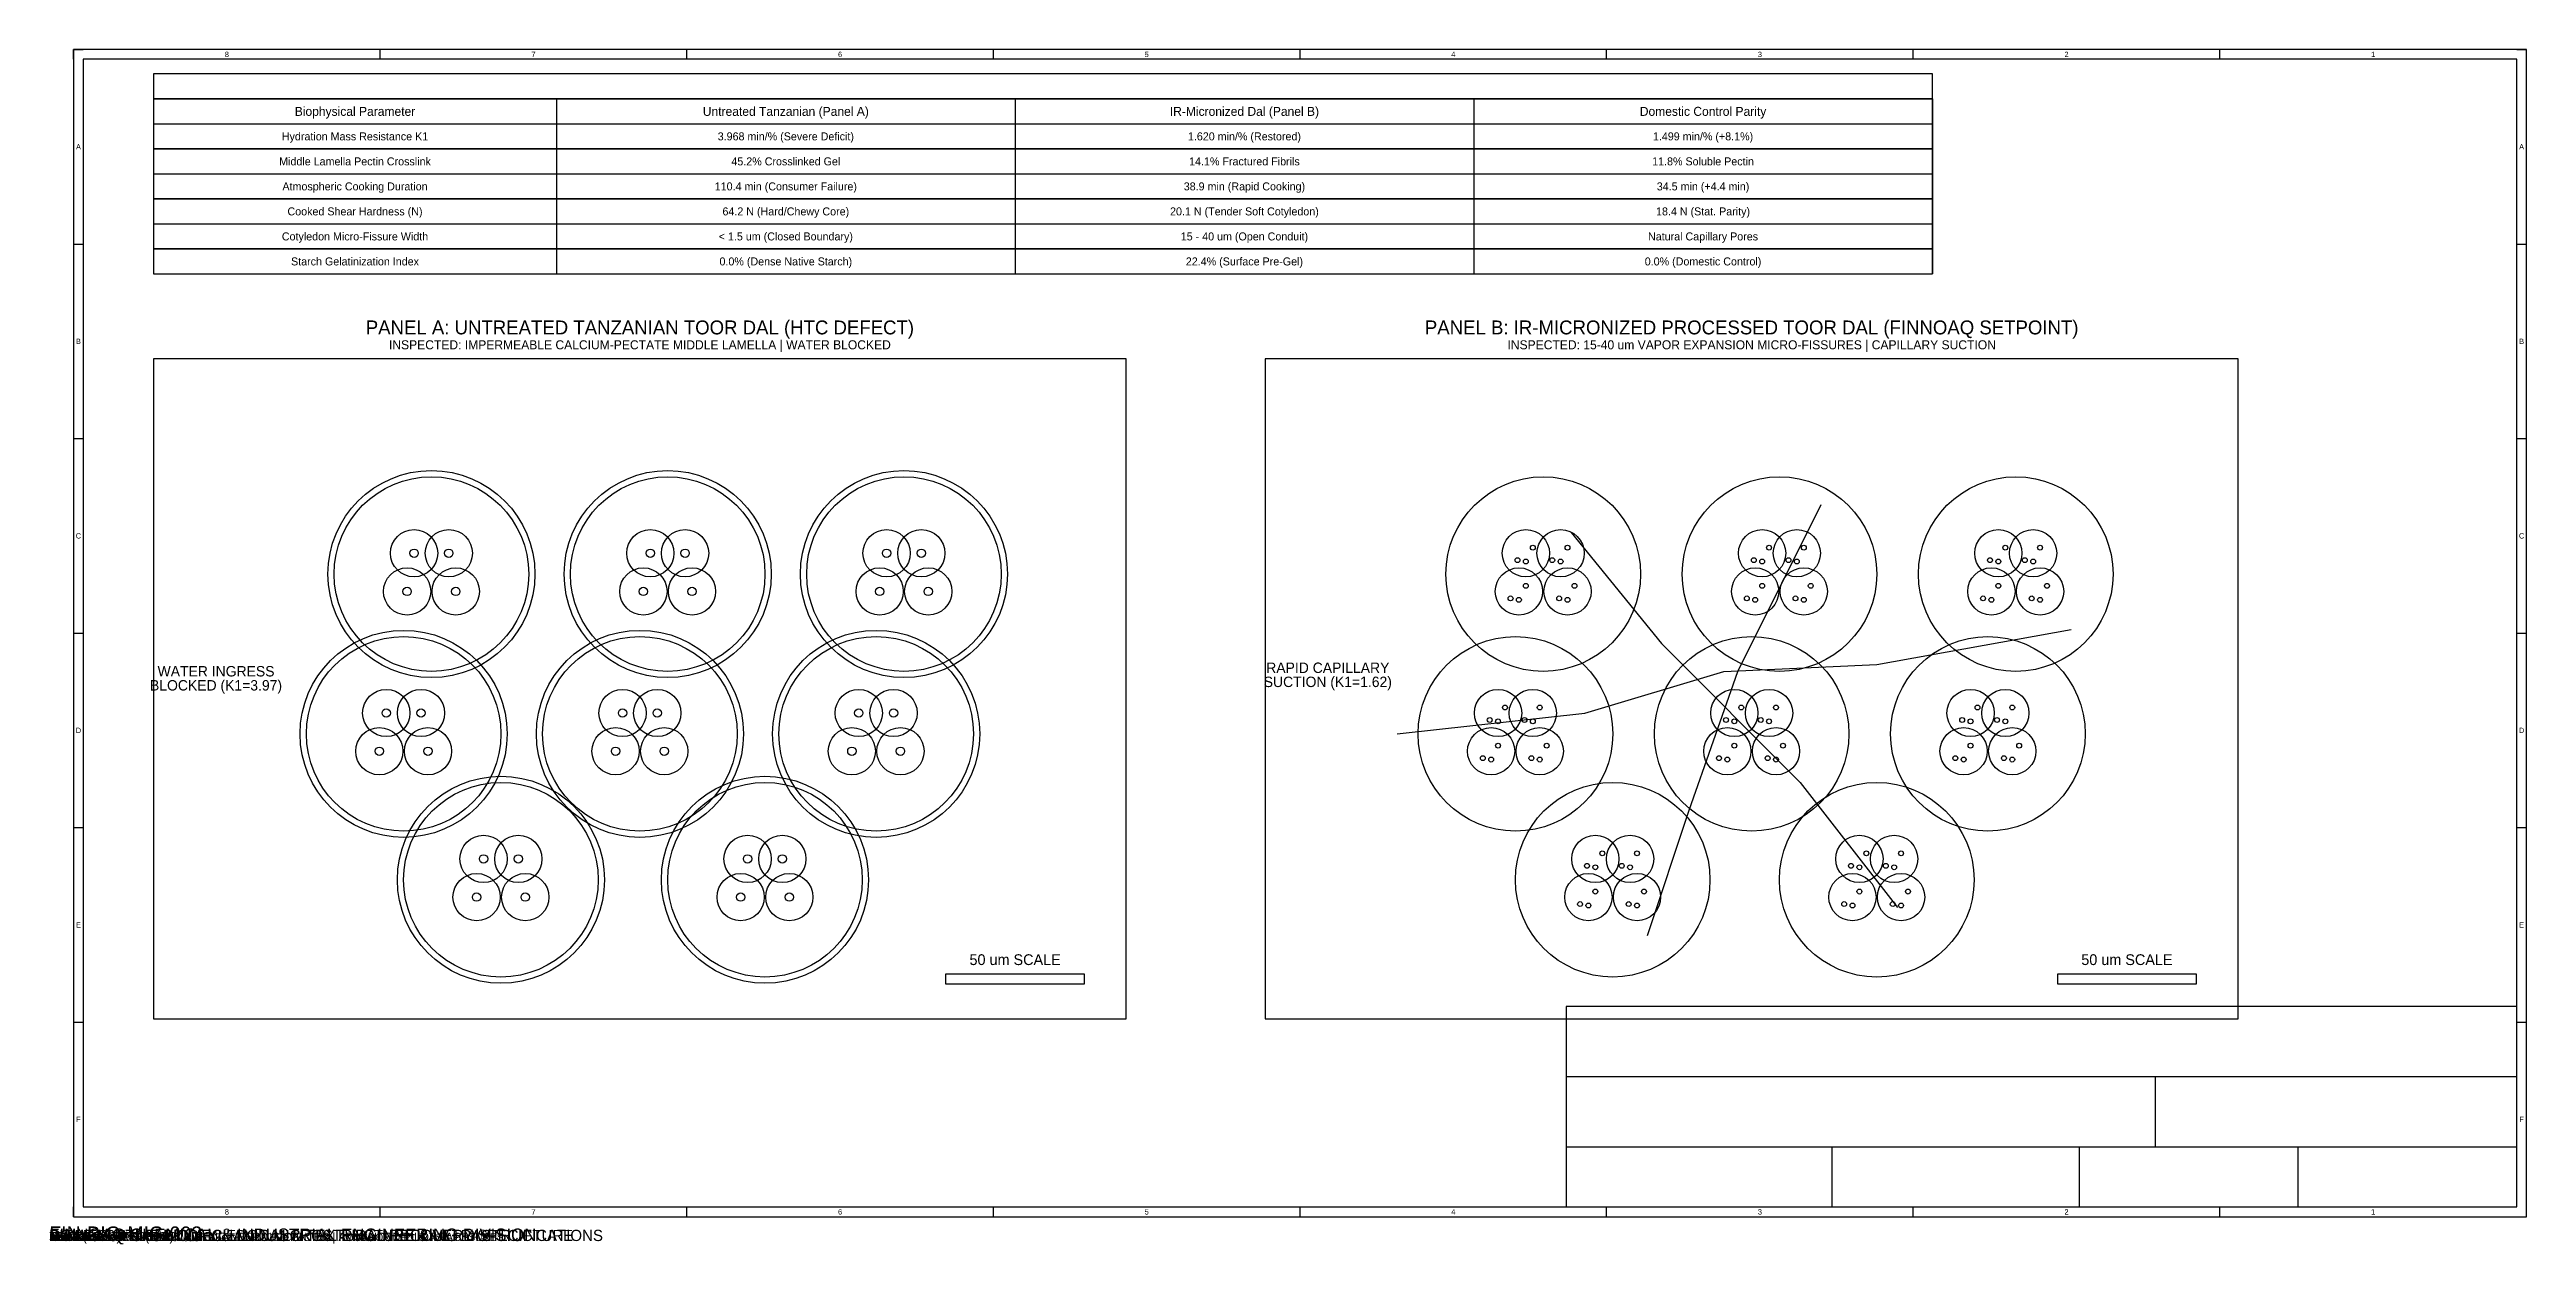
# Model space of a CAD drawing. Header units: metres. Extents: x 4 to 35650, y -49 to 17150.
import ezdxf
from ezdxf.enums import TextEntityAlignment as Align

# ---------------------------------------------------------------- set-up
doc = ezdxf.new("R2010")
doc.units = ezdxf.units.M
for name, color, linetype in [('BORDER', 7, 'Continuous'), ('EQUIPMENT', 4, 'Continuous'), ('EQUIPMENT_INTERNALS', 8, 'Continuous'), ('HATCH', 9, 'Continuous'), ('INSTRUMENTATION', 1, 'Continuous'), ('PIPING_PRIMARY', 5, 'Continuous'), ('STRUCTURE', 8, 'Continuous'), ('TABLES', 7, 'Continuous'), ('TEXT', 7, 'Continuous'), ('TITLEBLOCK', 7, 'Continuous'), ('UTILITY', 3, 'Continuous')]:
    doc.layers.add(name, color=color, linetype=linetype)

msp = doc.modelspace()

# ---------------------------------------------------------------- linework, layer by layer
at = {"layer": 'BORDER', "color": 7}
for p, q in [((350, 17010), (350, 17150)), ((350, 17150), (490, 17150)), ((4762.5, 17010), (4762.5, 17150)), ((9175, 17010), (9175, 17150)), ((13587.5, 17010), (13587.5, 17150)), ((18000, 17010), (18000, 17150)), ((22412.5, 17010), (22412.5, 17150)), ((26825, 17010), (26825, 17150)), ((31237.5, 17010), (31237.5, 17150)), ((35510, 17150), (35650, 17150)), ((35650, 17010), (35650, 17150)), ((350, 14350), (490, 14350)), ((35510, 14350), (35650, 14350)), ((350, 11550), (490, 11550)), ((35510, 11550), (35650, 11550)), ((350, 8750), (490, 8750)), ((35510, 8750), (35650, 8750)), ((350, 5950), (490, 5950)), ((35510, 5950), (35650, 5950)), ((350, 3150), (490, 3150)), ((35510, 3150), (35650, 3150)), ((350, 350), (350, 490)), ((4762.5, 350), (4762.5, 490)), ((9175, 350), (9175, 490)), ((13587.5, 350), (13587.5, 490)), ((18000, 350), (18000, 490)), ((22412.5, 350), (22412.5, 490)), ((26825, 350), (26825, 490)), ((31237.5, 350), (31237.5, 490)), ((35650, 350), (35650, 490)), ((350, 350), (490, 350)), ((35510, 350), (35650, 350))]:
    msp.add_line(p, q, dxfattribs=at)
for points in [[(350, 350), (35650, 350), (35650, 17150), (350, 17150)], [(490, 490), (35510, 490), (35510, 17010), (490, 17010)], [(1500, 3200), (15500, 3200), (15500, 12700), (1500, 12700)], [(17500, 3200), (31500, 3200), (31500, 12700), (17500, 12700)]]:
    msp.add_lwpolyline(points, close=True, dxfattribs=at)
at = {"layer": 'EQUIPMENT', "color": 4}
for centre in [(5500, 9600), (8900, 9600), (12300, 9600), (21500, 9600), (24900, 9600), (28300, 9600), (5100, 7300), (8500, 7300), (11900, 7300), (21100, 7300), (24500, 7300), (27900, 7300), (6500, 5200), (10300, 5200), (22500, 5200), (26300, 5200)]:
    msp.add_circle(centre, 1400, dxfattribs=at)
at = {"layer": 'EQUIPMENT_INTERNALS', "color": 7}
for centre in [(21250, 9900), (21750, 9900), (24650, 9900), (25150, 9900), (28050, 9900), (28550, 9900), (21150, 9350), (21850, 9350), (24550, 9350), (25250, 9350), (27950, 9350), (28650, 9350), (20850, 7600), (21350, 7600), (24250, 7600), (24750, 7600), (27650, 7600), (28150, 7600), (20750, 7050), (21450, 7050), (24150, 7050), (24850, 7050), (27550, 7050), (28250, 7050), (22250, 5500), (22750, 5500), (26050, 5500), (26550, 5500), (22150, 4950), (22850, 4950), (25950, 4950), (26650, 4950)]:
    msp.add_circle(centre, 340, dxfattribs=at)
at = {"layer": 'EQUIPMENT_INTERNALS', "color": 8}
for centre in [(21350, 9980), (21850, 9980), (24750, 9980), (25250, 9980), (28150, 9980), (28650, 9980), (21130, 9800), (21250, 9780), (21630, 9800), (21750, 9780), (24530, 9800), (24650, 9780), (25030, 9800), (25150, 9780), (27930, 9800), (28050, 9780), (28430, 9800), (28550, 9780), (21030, 9250), (21250, 9430), (21730, 9250), (21950, 9430), (24430, 9250), (24650, 9430), (25130, 9250), (25350, 9430), (27830, 9250), (28050, 9430), (28530, 9250), (28750, 9430), (21150, 9230), (21850, 9230), (24550, 9230), (25250, 9230), (27950, 9230), (28650, 9230), (20730, 7500), (20850, 7480), (20950, 7680), (21230, 7500), (21350, 7480), (21450, 7680), (24130, 7500), (24250, 7480), (24350, 7680), (24630, 7500), (24750, 7480), (24850, 7680), (27530, 7500), (27650, 7480), (27750, 7680), (28030, 7500), (28150, 7480), (28250, 7680), (20850, 7130), (21550, 7130), (24250, 7130), (24950, 7130), (27650, 7130), (28350, 7130), (20630, 6950), (20750, 6930), (21330, 6950), (21450, 6930), (24030, 6950), (24150, 6930), (24730, 6950), (24850, 6930), (27430, 6950), (27550, 6930), (28130, 6950), (28250, 6930), (22130, 5400), (22250, 5380), (22350, 5580), (22630, 5400), (22750, 5380), (22850, 5580), (25930, 5400), (26050, 5380), (26150, 5580), (26430, 5400), (26550, 5380), (26650, 5580), (22250, 5030), (22950, 5030), (26050, 5030), (26750, 5030), (22030, 4850), (22150, 4830), (22730, 4850), (22850, 4830), (25830, 4850), (25950, 4830), (26530, 4850), (26650, 4830)]:
    msp.add_circle(centre, 35, dxfattribs=at)
at = {"layer": 'HATCH', "color": 8}
for centre in [(5250, 9900), (5750, 9900), (8650, 9900), (9150, 9900), (12050, 9900), (12550, 9900), (5150, 9350), (5850, 9350), (8550, 9350), (9250, 9350), (11950, 9350), (12650, 9350), (4850, 7600), (5350, 7600), (8250, 7600), (8750, 7600), (11650, 7600), (12150, 7600), (4750, 7050), (5450, 7050), (8150, 7050), (8850, 7050), (11550, 7050), (12250, 7050), (6250, 5500), (6750, 5500), (10050, 5500), (10550, 5500), (6150, 4950), (6850, 4950), (9950, 4950), (10650, 4950)]:
    msp.add_circle(centre, 60, dxfattribs=at)
at = {"layer": 'INSTRUMENTATION', "color": 1}
for centre in [(5500, 9600), (8900, 9600), (12300, 9600), (5100, 7300), (8500, 7300), (11900, 7300), (6500, 5200), (10300, 5200)]:
    msp.add_circle(centre, 1490, dxfattribs=at)
at = {"layer": 'PIPING_PRIMARY', "color": 5}
for p, q in [((24300, 8200), (25500, 10600)), ((21900, 10200), (23200, 8600)), ((23200, 8600), (25200, 6600)), ((26300, 8300), (29100, 8800)), ((22100, 7600), (24100, 8200)), ((23600, 6200), (24300, 8200)), ((24100, 8200), (26300, 8300)), ((19400, 7300), (22100, 7600)), ((25200, 6600), (26600, 4800)), ((23000, 4400), (23600, 6200))]:
    msp.add_line(p, q, dxfattribs=at)
at = {"layer": 'STRUCTURE', "color": 7}
for centre in [(5250, 9900), (5750, 9900), (8650, 9900), (9150, 9900), (12050, 9900), (12550, 9900), (5150, 9350), (5850, 9350), (8550, 9350), (9250, 9350), (11950, 9350), (12650, 9350), (4850, 7600), (5350, 7600), (8250, 7600), (8750, 7600), (11650, 7600), (12150, 7600), (4750, 7050), (5450, 7050), (8150, 7050), (8850, 7050), (11550, 7050), (12250, 7050), (6250, 5500), (6750, 5500), (10050, 5500), (10550, 5500), (6150, 4950), (6850, 4950), (9950, 4950), (10650, 4950)]:
    msp.add_circle(centre, 340, dxfattribs=at)
at = {"layer": 'TABLES', "color": 7}
for p, q in [((7300, 16440), (7300, 13920)), ((13900, 16440), (13900, 13920)), ((20500, 16440), (20500, 13920)), ((27100, 16440), (27100, 13920)), ((1500, 16080), (27100, 16080)), ((7300, 16080), (7300, 15720)), ((13900, 16080), (13900, 15720)), ((20500, 16080), (20500, 15720)), ((27100, 16080), (27100, 15720)), ((1500, 15720), (27100, 15720)), ((7300, 15720), (7300, 15360)), ((13900, 15720), (13900, 15360)), ((20500, 15720), (20500, 15360)), ((27100, 15720), (27100, 15360)), ((1500, 15360), (27100, 15360)), ((7300, 15360), (7300, 15000)), ((13900, 15360), (13900, 15000)), ((20500, 15360), (20500, 15000)), ((27100, 15360), (27100, 15000)), ((1500, 15000), (27100, 15000)), ((7300, 15000), (7300, 14640)), ((13900, 15000), (13900, 14640)), ((20500, 15000), (20500, 14640)), ((27100, 15000), (27100, 14640)), ((1500, 14640), (27100, 14640)), ((7300, 14640), (7300, 14280)), ((13900, 14640), (13900, 14280)), ((20500, 14640), (20500, 14280)), ((27100, 14640), (27100, 14280)), ((1500, 14280), (27100, 14280)), ((7300, 14280), (7300, 13920)), ((13900, 14280), (13900, 13920)), ((20500, 14280), (20500, 13920)), ((27100, 14280), (27100, 13920))]:
    msp.add_line(p, q, dxfattribs=at)
for points in [[(1500, 13920), (27100, 13920), (27100, 16800), (1500, 16800)], [(1500, 16440), (27100, 16440), (27100, 16800), (1500, 16800)], [(1500, 16080), (27100, 16080), (27100, 16440), (1500, 16440)], [(1500, 15360), (27100, 15360), (27100, 15720), (1500, 15720)], [(1500, 14640), (27100, 14640), (27100, 15000), (1500, 15000)], [(1500, 13920), (27100, 13920), (27100, 14280), (1500, 14280)]]:
    msp.add_lwpolyline(points, close=True, dxfattribs=at)
at = {"layer": 'TEXT', "color": 7}
for points in [[(12900, 3700), (14900, 3700), (14900, 3840), (12900, 3840)], [(28900, 3700), (30900, 3700), (30900, 3840), (28900, 3840)]]:
    msp.add_lwpolyline(points, close=True, dxfattribs=at)
at = {"layer": 'TITLEBLOCK', "color": 7}
for p, q in [((21830, 2366.88), (35510, 2366.88)), ((30311.6, 1356.25), (30311.6, 2366.88)), ((21830, 1356.25), (35510, 1356.25)), ((25660.4, 490), (25660.4, 1356.25)), ((29217.2, 490), (29217.2, 1356.25)), ((32363.6, 490), (32363.6, 1356.25))]:
    msp.add_line(p, q, dxfattribs=at)
msp.add_lwpolyline([(21830, 490), (35510, 490), (35510, 3377.5), (21830, 3377.5)], close=True, dxfattribs=at)

# ---------------------------------------------------------------- texts
at = {"layer": 'BORDER', "color": 7}
for s, p in [('8', (2556.25, 17080)), ('7', (6968.75, 17080)), ('6', (11381.25, 17080)), ('5', (15793.75, 17080)), ('4', (20206.25, 17080)), ('3', (24618.75, 17080)), ('2', (29031.25, 17080)), ('1', (33443.75, 17080)), ('A', (420, 15750)), ('A', (35580, 15750)), ('B', (420, 12950)), ('B', (35580, 12950)), ('C', (420, 10150)), ('C', (35580, 10150)), ('D', (420, 7350)), ('D', (35580, 7350)), ('E', (420, 4550)), ('E', (35580, 4550)), ('F', (420, 1750)), ('F', (35580, 1750)), ('8', (2556.25, 420)), ('7', (6968.75, 420)), ('6', (11381.25, 420)), ('5', (15793.75, 420)), ('4', (20206.25, 420)), ('3', (24618.75, 420)), ('2', (29031.25, 420)), ('1', (33443.75, 420))]:
    msp.add_text(s, height=77, dxfattribs=at).set_placement(p, align=Align.MIDDLE_CENTER)
at = {"layer": 'INSTRUMENTATION', "color": 1}
for s, p in [('WATER INGRESS', (2400, 8201.25)), ('BLOCKED (K1=3.97)', (2400, 7998.75))]:
    msp.add_text(s, height=150, dxfattribs=at).set_placement(p, align=Align.MIDDLE_CENTER)
at = {"layer": 'TABLES', "color": 7}
for s, height, p in [('Biophysical Parameter', 129.6, (4400, 16260)), ('Untreated Tanzanian (Panel A)', 129.6, (10600, 16260)), ('IR-Micronized Dal (Panel B)', 129.6, (17200, 16260)), ('Domestic Control Parity', 129.6, (23800, 16260)), ('Hydration Mass Resistance K1', 115.2, (4400, 15900)), ('3.968 min/% (Severe Deficit)', 115.2, (10600, 15900)), ('1.620 min/% (Restored)', 115.2, (17200, 15900)), ('1.499 min/% (+8.1%)', 115.2, (23800, 15900)), ('Middle Lamella Pectin Crosslink', 115.2, (4400, 15540)), ('45.2% Crosslinked Gel', 115.2, (10600, 15540)), ('14.1% Fractured Fibrils', 115.2, (17200, 15540)), ('11.8% Soluble Pectin', 115.2, (23800, 15540)), ('Atmospheric Cooking Duration', 115.2, (4400, 15180)), ('110.4 min (Consumer Failure)', 115.2, (10600, 15180)), ('38.9 min (Rapid Cooking)', 115.2, (17200, 15180)), ('34.5 min (+4.4 min)', 115.2, (23800, 15180)), ('Cooked Shear Hardness (N)', 115.2, (4400, 14820)), ('64.2 N (Hard/Chewy Core)', 115.2, (10600, 14820)), ('20.1 N (Tender Soft Cotyledon)', 115.2, (17200, 14820)), ('18.4 N (Stat. Parity)', 115.2, (23800, 14820)), ('Cotyledon Micro-Fissure Width', 115.2, (4400, 14460)), ('< 1.5 um (Closed Boundary)', 115.2, (10600, 14460)), ('15 - 40 um (Open Conduit)', 115.2, (17200, 14460)), ('Natural Capillary Pores', 115.2, (23800, 14460)), ('Starch Gelatinization Index', 115.2, (4400, 14100)), ('0.0% (Dense Native Starch)', 115.2, (10600, 14100)), ('22.4% (Surface Pre-Gel)', 115.2, (17200, 14100)), ('0.0% (Domestic Control)', 115.2, (23800, 14100))]:
    msp.add_text(s, height=height, dxfattribs=at).set_placement(p, align=Align.MIDDLE_CENTER)
msp.add_text('COMPARATIVE BIOMECHANICAL & TEXTURAL RECOVERY SPECIFICATIONS', height=162, dxfattribs=at).set_placement((0, 0))
at = {"layer": 'TEXT', "color": 1}
msp.add_text('PANEL A: UNTREATED TANZANIAN TOOR DAL (HTC DEFECT)', height=200, dxfattribs=at).set_placement((8500, 13150), align=Align.MIDDLE_CENTER)
at = {"layer": 'TEXT', "color": 7}
for s, height, p in [('INSPECTED: IMPERMEABLE CALCIUM-PECTATE MIDDLE LAMELLA | WATER BLOCKED', 130, (8500, 12900)), ('INSPECTED: 15-40 um VAPOR EXPANSION MICRO-FISSURES | CAPILLARY SUCTION', 130, (24500, 12900)), ('50 um SCALE', 155, (13900, 4050)), ('50 um SCALE', 155, (29900, 4050))]:
    msp.add_text(s, height=height, dxfattribs=at).set_placement(p, align=Align.MIDDLE_CENTER)
at = {"layer": 'TITLEBLOCK', "color": 7}
for s, height in [('TOOR DAL HTC RESOLUTION', 130), ('500:1 (Micro) / SI (mm)', 130), ('PROCESS / MECHANICAL', 130), ('BIOMECHANICAL COTYLEDON MICROSTRUCTURE & ULTRASTRUCTURE', 160), ('FINNOAQ CHEMICAL & INDUSTRIAL ENGINEERING DIVISION', 180)]:
    msp.add_text(s, height=height, dxfattribs=at).set_placement((0, 0))
at = {"layer": 'TITLEBLOCK', "color": 8}
for s, height in [('SCALE / UNITS:', 95), ('500x CELLULAR CUTAWAY: UNTREATED HTC DEFECT vs. IR-MICRONIZED FLASH FISSURES', 110), ('REV / STATUS:', 95), ('PROJECT:', 95), ('DISCIPLINE:', 95), ('DRAWING TITLE:', 100), ('DRAWING NUMBER:', 100), ('PROCESS DESIGN & PLANT ENGINEERING CENTER | ADVANCED PILOT FACILITY', 120)]:
    msp.add_text(s, height=height, dxfattribs=at).set_placement((0, 0))
at = {"layer": 'TITLEBLOCK', "color": 3}
msp.add_text('REV 0 / APPROVED', height=130, dxfattribs=at).set_placement((0, 0))
at = {"layer": 'TITLEBLOCK', "color": 1}
msp.add_text('FIN-BIO-MIC-003', height=210, dxfattribs=at).set_placement((0, 0))
at = {"layer": 'UTILITY', "color": 3}
for s, height, p in [('PANEL B: IR-MICRONIZED PROCESSED TOOR DAL (FINNOAQ SETPOINT)', 200, (24500, 13150)), ('RAPID CAPILLARY', 150, (18400, 8251.25)), ('SUCTION (K1=1.62)', 150, (18400, 8048.75))]:
    msp.add_text(s, height=height, dxfattribs=at).set_placement(p, align=Align.MIDDLE_CENTER)

doc.saveas('drawing.dxf')
